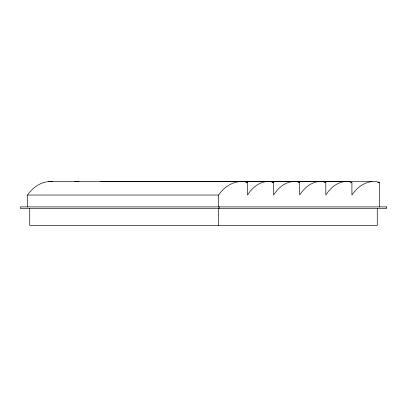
<?xml version="1.0" encoding="UTF-8"?>
<svg xmlns="http://www.w3.org/2000/svg" width="407" height="407" viewBox="0 0 407 407"><rect width="100%" height="100%" fill="white"/><g stroke="black" fill="none" stroke-linecap="round" stroke-linejoin="round"><path stroke-width="0.61" d="M48.636 181.619L344.877 181.619M101.628 181.619L372.079 181.619M246.215 182.387L247.487 182.387L247.487 195.039L250.188 191.29A44.999 28.999 -90 0 1 257.89 184.503A46.5 29.965 90 0 1 261.319 182.845L262.189 182.534A43.702 28.164 -90 0 1 271.825 181.934L273.596 182.387L273.596 195.039L275.605 192.175A45.096 29.06 90 0 1 284 184.503A46.525 29.981 90 0 1 287.434 182.845L288.298 182.534A43.697 28.159 -90 0 1 297.934 181.934L299.705 182.387L299.705 195.039L301.714 192.175A45.096 29.06 -90 0 1 310.109 184.503A46.551 30.001 -90 0 1 313.543 182.845L314.408 182.534A43.691 28.154 -90 0 1 324.043 181.934L325.814 182.387L325.814 195.039L327.823 192.175A45.096 29.06 90 0 1 336.218 184.503A46.556 30.001 -90 0 1 339.652 182.845L340.517 182.534A43.691 28.154 90 0 1 350.152 181.934L351.923 182.387L351.923 195.039L353.327 193.091A48.352 31.156 -90 0 1 362.927 184.503A51.272 33.038 90 0 1 366.554 182.845A48.85 31.481 90 0 1 377.66 181.929L379.528 182.387L379.528 206.909M272.329 182.387L273.596 182.387M298.438 182.387L299.705 182.387M324.547 182.387L325.814 182.387M350.656 182.387L351.923 182.387M377.625 182.387L379.528 182.387M27.488 206.909L27.488 195.039L218.523 195.039A51.109 32.936 90 0 1 228.235 185.561L230.062 184.508A55.907 36.025 -90 0 1 232.911 183.201A53.81 34.676 90 0 1 245.523 181.929L247.487 182.387M377.269 208.399L377.269 225.447L29.731 225.447L29.731 208.399M219.129 206.909L219.129 208.399M218.523 195.039L218.523 206.909M218.406 208.399L218.406 225.447M27.488 195.034A51.109 32.936 90 0 1 37.2 185.561L39.031 184.508A55.907 36.025 90 0 1 41.875 183.201A53.81 34.676 90 0 1 52.528 181.649M180.123 181.715A48.85 31.481 90 0 1 184.758 181.654M152.971 181.715A43.691 28.154 -90 0 1 157.356 181.654M126.862 181.715A43.691 28.154 90 0 1 131.247 181.654M100.753 181.715A43.697 28.159 -90 0 1 105.138 181.654M74.639 181.715A43.702 28.164 90 0 1 79.029 181.654M386.65 206.909L20.35 206.909L20.35 208.399L386.65 208.399L386.65 206.909"/></g></svg>
